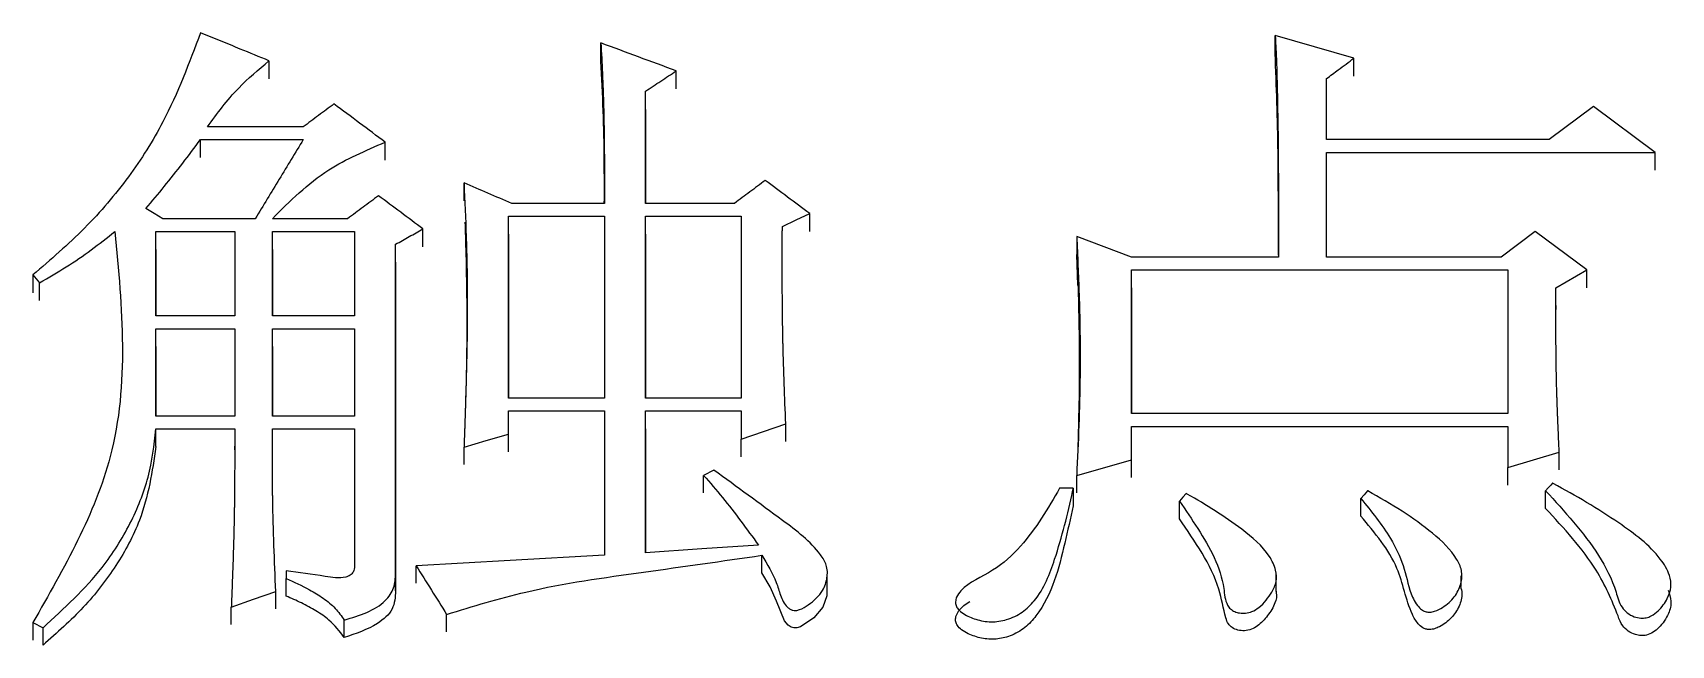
# Model space of a CAD drawing. Header units: millimetres. Extents: x 2028 to 4172, y 863 to 2379.
# Drawn here: x 2533.39 to 2538.57, y 2191.52 to 2193.45 of the extents above; entities that cross this region are included whole.
import ezdxf

# ---------------------------------------------------------------- set-up
doc = ezdxf.new("R2010")
doc.units = ezdxf.units.MM

msp = doc.modelspace()

# ---------------------------------------------------------------- linework, layer by layer
at = {"color": 7, "linetype": 'Continuous', "lineweight": 25}
for p, q in [((2537.5704, 2193.3699), (2537.3216, 2193.4421)), ((2537.3216, 2193.3847), (2537.3216, 2193.4421)), ((2535.1906, 2193.3607), (2535.1906, 2193.4181)), ((2534.1413, 2193.3619), (2534.1413, 2193.3048)), ((2537.5704, 2193.3129), (2537.5704, 2193.3699)), ((2535.4285, 2193.2728), (2535.4285, 2193.3298)), ((2537.4838, 2193.1128), (2537.4838, 2193.3057)), ((2537.4838, 2193.2487), (2537.4838, 2193.3057)), ((2535.3312, 2192.9115), (2535.3312, 2193.2656)), ((2535.3312, 2193.2086), (2535.3312, 2193.2656)), ((2535.3312, 2193.2084), (2535.3312, 2192.9115)), ((2538.3276, 2193.2174), (2538.187, 2193.1128)), ((2538.5223, 2193.0726), (2538.3276, 2193.2174)), ((2534.2495, 2193.1531), (2533.9466, 2193.1531)), ((2533.9249, 2193.1128), (2534.2495, 2193.1128)), ((2533.9249, 2193.0561), (2533.9249, 2193.1128)), ((2534.509, 2193.0481), (2534.509, 2193.1048)), ((2538.187, 2193.1128), (2537.4838, 2193.1128)), ((2537.4838, 2193.0726), (2538.5223, 2193.0726)), ((2537.4838, 2192.742), (2537.4838, 2193.0726)), ((2537.4838, 2193.0159), (2537.4838, 2193.0726)), ((2538.5223, 2193.0159), (2538.5223, 2193.0726)), ((2534.7579, 2192.9194), (2534.7579, 2192.976)), ((2534.8985, 2192.8712), (2535.2014, 2192.8712)), ((2534.8985, 2192.2967), (2534.8985, 2192.8712)), ((2534.8985, 2192.8147), (2534.8985, 2192.8712)), ((2535.2014, 2192.9115), (2534.9093, 2192.9115)), ((2535.2014, 2192.8712), (2535.2014, 2192.2967)), ((2535.6124, 2192.9115), (2535.3312, 2192.9115)), ((2535.3312, 2192.8712), (2535.6341, 2192.8712)), ((2535.3312, 2192.2967), (2535.3312, 2192.8712)), ((2535.3312, 2192.8147), (2535.3312, 2192.8712)), ((2535.6341, 2192.8712), (2535.6341, 2192.2967)), ((2535.8504, 2192.8228), (2535.8504, 2192.8792)), ((2533.7843, 2192.8227), (2534.0331, 2192.8227)), ((2533.7843, 2192.556), (2533.7843, 2192.8227)), ((2533.7843, 2192.7663), (2533.7843, 2192.8227)), ((2534.098, 2192.8631), (2533.806, 2192.8631)), ((2534.0331, 2192.8227), (2534.0331, 2192.556)), ((2534.3901, 2192.8631), (2534.1521, 2192.8631)), ((2534.1521, 2192.8227), (2534.4117, 2192.8227)), ((2534.1521, 2192.556), (2534.1521, 2192.8227)), ((2534.1521, 2192.7663), (2534.1521, 2192.8227)), ((2534.4117, 2192.8227), (2534.4117, 2192.556)), ((2534.6281, 2192.7744), (2534.6281, 2192.8308)), ((2538.1437, 2192.8227), (2538.0355, 2192.742)), ((2538.306, 2192.7016), (2538.1437, 2192.8227)), ((2534.5415, 2191.7431), (2534.5415, 2192.7824)), ((2534.5415, 2192.726), (2534.5415, 2192.7824)), ((2534.8985, 2192.8145), (2534.8985, 2192.2967)), ((2535.3312, 2192.8145), (2535.3312, 2192.2967)), ((2536.8673, 2192.742), (2536.6942, 2192.8066)), ((2536.6942, 2192.8066), (2536.6942, 2192.75)), ((2533.7843, 2192.7661), (2533.7843, 2192.556)), ((2534.1521, 2192.7661), (2534.1521, 2192.556)), ((2534.5415, 2192.7258), (2534.5415, 2191.6879)), ((2536.6982, 2192.6536), (2536.6942, 2192.75)), ((2537.3324, 2192.742), (2536.8673, 2192.742)), ((2538.0355, 2192.742), (2537.4838, 2192.742)), ((2533.3949, 2192.6855), (2533.4165, 2192.6612)), ((2536.8673, 2192.2479), (2536.8673, 2192.7016)), ((2536.8673, 2192.6453), (2536.8673, 2192.7016)), ((2538.0572, 2192.7016), (2538.0572, 2192.2479)), ((2538.2086, 2192.645), (2538.306, 2192.7016)), ((2538.306, 2192.6453), (2538.306, 2192.7016)), ((2533.4165, 2192.605), (2533.4165, 2192.6612)), ((2536.8673, 2192.6451), (2536.8673, 2192.2479)), ((2538.2086, 2192.5886), (2538.2086, 2192.577)), ((2534.0331, 2192.556), (2533.7843, 2192.556)), ((2533.7843, 2192.5155), (2534.0331, 2192.5155)), ((2533.7843, 2192.2398), (2533.7843, 2192.5155)), ((2533.7843, 2192.4595), (2533.7843, 2192.5155)), ((2534.0331, 2192.5155), (2534.0331, 2192.2398)), ((2534.4117, 2192.556), (2534.1521, 2192.556)), ((2534.1521, 2192.5155), (2534.4117, 2192.5155)), ((2534.1521, 2192.2398), (2534.1521, 2192.5155)), ((2534.1521, 2192.4595), (2534.1521, 2192.5155)), ((2534.4117, 2192.5155), (2534.4117, 2192.2398)), ((2533.7843, 2192.4593), (2533.7843, 2192.2398)), ((2534.1521, 2192.4593), (2534.1521, 2192.2398)), ((2535.2014, 2192.2967), (2534.8985, 2192.2967)), ((2534.8985, 2192.2561), (2535.2014, 2192.2561)), ((2534.8985, 2192.183), (2534.8985, 2192.2561)), ((2534.8985, 2192.2003), (2534.8985, 2192.2561)), ((2535.2014, 2192.2561), (2535.2014, 2191.8003)), ((2535.6341, 2192.2967), (2535.3312, 2192.2967)), ((2535.3312, 2192.2561), (2535.6341, 2192.2561)), ((2535.3312, 2191.8084), (2535.3312, 2192.2561)), ((2535.3312, 2192.2003), (2535.3312, 2192.2561)), ((2535.6341, 2192.2561), (2535.6341, 2192.1667)), ((2534.0331, 2192.2398), (2533.7843, 2192.2398)), ((2533.7843, 2192.1992), (2534.0331, 2192.1992)), ((2533.7843, 2192.1436), (2533.7843, 2192.1992)), ((2534.4117, 2192.2398), (2534.1521, 2192.2398)), ((2534.1521, 2192.1992), (2534.4117, 2192.1992)), ((2534.4117, 2192.1992), (2534.4117, 2191.7676)), ((2535.3312, 2192.2002), (2535.3312, 2191.8084)), ((2535.7747, 2192.1598), (2535.7747, 2192.2155)), ((2536.8673, 2192.1017), (2536.8673, 2192.2073)), ((2536.8673, 2192.1517), (2536.8673, 2192.2073)), ((2538.0572, 2192.2073), (2538.0572, 2192.0773)), ((2534.8985, 2192.1273), (2534.8985, 2192.183)), ((2535.6341, 2192.1111), (2535.6341, 2192.1667)), ((2534.7579, 2192.0867), (2534.7579, 2192.1423)), ((2536.6942, 2192.0528), (2536.8673, 2192.1017)), ((2536.8673, 2192.0461), (2536.8673, 2192.1017)), ((2538.0572, 2192.0773), (2538.2194, 2192.1261)), ((2538.2194, 2192.0705), (2538.2194, 2192.1261)), ((2535.5475, 2192.0691), (2535.5151, 2192.0528)), ((2535.5151, 2191.9974), (2535.5151, 2192.0528)), ((2536.6942, 2191.9974), (2536.6942, 2192.0528)), ((2538.0572, 2192.0218), (2538.0572, 2192.0773)), ((2536.6834, 2192.0121), (2536.6402, 2192.0121)), ((2536.6834, 2192.0121), (2536.6834, 2191.9567)), ((2538.1762, 2191.9485), (2538.1762, 2192.0041)), ((2537.0187, 2191.9159), (2537.0187, 2191.9715)), ((2537.5921, 2191.9241), (2537.5921, 2191.9796)), ((2535.699, 2191.745), (2535.699, 2191.8003)), ((2534.1954, 2191.7513), (2534.1954, 2191.7268)), ((2534.5415, 2191.6879), (2534.5415, 2191.7431)), ((2534.6064, 2191.7125), (2534.6064, 2191.7676)), ((2535.9058, 2191.6807), (2535.9058, 2191.7362)), ((2537.3242, 2191.6898), (2537.3242, 2191.7452)), ((2537.9091, 2191.7553), (2537.9091, 2191.7575)), ((2537.9091, 2191.7021), (2537.9091, 2191.7352)), ((2538.5644, 2191.7425), (2538.5644, 2191.7457)), ((2534.1629, 2191.6309), (2534.1629, 2191.686)), ((2534.1954, 2191.6717), (2534.1954, 2191.7268)), ((2534.0223, 2191.582), (2534.0223, 2191.6369)), ((2533.3951, 2191.5878), (2533.4273, 2191.5715)), ((2533.3951, 2191.5878), (2533.3951, 2191.5329)), ((2534.3793, 2191.5412), (2534.3793, 2191.5961)), ((2534.703, 2191.5588), (2534.703, 2191.6138)), ((2533.4273, 2191.5167), (2533.4273, 2191.5715))]:
    msp.add_line(p, q, dxfattribs=at)
at = {"color": 7, "linetype": 'Continuous', "lineweight": 25, "flags": 128}
for points in [[(2533.806, 2192.8631), (2533.7789, 2192.8792), (2533.7519, 2192.8954)], [(2535.7639, 2192.8389), (2535.8072, 2192.8591), (2535.8504, 2192.8792)], [(2533.3949, 2192.6855), (2533.3949, 2192.6645), (2533.3949, 2192.6468), (2533.3949, 2192.629)], [(2536.8673, 2192.7016), (2537.4622, 2192.7016), (2538.0572, 2192.7016)], [(2535.6341, 2192.1667), (2535.7044, 2192.1911), (2535.7747, 2192.2155)], [(2538.0572, 2192.2479), (2537.4622, 2192.2479), (2536.8673, 2192.2479)], [(2536.8673, 2192.2073), (2537.4622, 2192.2073), (2538.0572, 2192.2073)], [(2534.7579, 2192.1423), (2534.8282, 2192.1626), (2534.8985, 2192.183)], [(2537.0403, 2191.9958), (2537.0295, 2191.9837), (2537.0187, 2191.9714)], [(2537.6137, 2192.004), (2537.6028, 2191.9918), (2537.592, 2191.9796)], [(2538.1978, 2192.0285), (2538.1923, 2192.0222), (2538.1843, 2192.0132), (2538.1762, 2192.0041)], [(2535.2014, 2191.8003), (2534.9039, 2191.7839), (2534.6064, 2191.7676)], [(2535.6882, 2191.8329), (2535.5097, 2191.8206), (2535.3312, 2191.8084)], [(2535.9047, 2191.6806), (2535.9048, 2191.6726), (2535.892, 2191.6366), (2535.8639, 2191.6033), (2535.8209, 2191.5747), (2535.8099, 2191.5715), (2535.8006, 2191.5711), (2535.7917, 2191.5735), (2535.7825, 2191.5794), (2535.7705, 2191.5938), (2535.7457, 2191.6559), (2535.7258, 2191.7013), (2535.699, 2191.745), (2535.699, 2191.745)], [(2534.0223, 2191.6369), (2534.0926, 2191.6615), (2534.1629, 2191.686)]]:
    msp.add_lwpolyline(points, dxfattribs=at)
at = {"color": 7, "linetype": 'Continuous', "lineweight": 25}
for points, knots in [([(2533.925, 2193.4501), (2533.8894, 2193.3551), (2533.8305, 2193.1979), (2533.7012, 2192.9924), (2533.5626, 2192.8299), (2533.451, 2192.7338), (2533.3949, 2192.6855)], [0, 0, 0, 0, 0.335049, 0.554128, 0.775717, 1, 1, 1, 1]), ([(2534.1413, 2193.3619), (2534.1112, 2193.3742), (2534.06, 2193.3951), (2533.9879, 2193.4245), (2533.946, 2193.4416), (2533.925, 2193.4501)], [0, 0, 0, 0, 0.4179448, 0.7089724, 1, 1, 1, 1]), ([(2537.3216, 2193.4421), (2537.3219, 2193.437), (2537.3224, 2193.4269), (2537.3231, 2193.4141), (2537.3237, 2193.4014), (2537.3242, 2193.3913), (2537.3248, 2193.3785), (2537.3253, 2193.3684), (2537.3257, 2193.3582), (2537.3261, 2193.348), (2537.3264, 2193.3378), (2537.3269, 2193.32), (2537.3281, 2193.2665), (2537.3296, 2193.1951), (2537.3308, 2193.1134), (2537.331, 2193.0623), (2537.3313, 2193.0265), (2537.3315, 2193.0086), (2537.3315, 2192.9984), (2537.3316, 2192.9882), (2537.3316, 2192.9779), (2537.3317, 2192.9652), (2537.3318, 2192.9549), (2537.3318, 2192.9421), (2537.3319, 2192.9319), (2537.3319, 2192.9217), (2537.332, 2192.9114), (2537.332, 2192.9012), (2537.3321, 2192.8884), (2537.3321, 2192.8782), (2537.3321, 2192.8653), (2537.3322, 2192.8551), (2537.3322, 2192.8449), (2537.3322, 2192.8346), (2537.3322, 2192.8244), (2537.3323, 2192.8141), (2537.3323, 2192.8064), (2537.3323, 2192.8), (2537.3323, 2192.7936), (2537.3323, 2192.7885), (2537.3323, 2192.7821), (2537.3323, 2192.777), (2537.3323, 2192.7706), (2537.3324, 2192.7654), (2537.3324, 2192.7603), (2537.3324, 2192.7529), (2537.3324, 2192.7468), (2537.3324, 2192.742)], [0, 0, 0, 0, 0.021887, 0.043773, 0.054717, 0.076603, 0.087547, 0.109433, 0.120377, 0.13132, 0.153207, 0.16415, 0.207923, 0.383017, 0.470564, 0.558111, 0.601884, 0.623771, 0.634714, 0.645657, 0.667544, 0.678487, 0.700374, 0.711317, 0.733204, 0.744147, 0.755091, 0.776977, 0.787921, 0.809807, 0.820751, 0.842637, 0.853581, 0.864524, 0.886411, 0.897354, 0.908297, 0.919241, 0.924712, 0.935656, 0.941127, 0.952071, 0.957542, 0.968486, 0.973957, 0.979429, 1, 1, 1, 1]), ([(2535.4285, 2193.3298), (2535.3889, 2193.3445), (2535.3096, 2193.374), (2535.2302, 2193.4034), (2535.1906, 2193.4181)], [0, 0, 0, 0, 0.499999, 1, 1, 1, 1]), ([(2535.1906, 2193.4181), (2535.1922, 2193.3863), (2535.1942, 2193.3466), (2535.1961, 2193.3028), (2535.1966, 2193.2889), (2535.197, 2193.279), (2535.1975, 2193.265), (2535.1981, 2193.2491), (2535.1986, 2193.2332), (2535.1991, 2193.2173), (2535.1995, 2193.2013), (2535.1998, 2193.1854), (2535.2001, 2193.1695), (2535.2004, 2193.1535), (2535.2006, 2193.1376), (2535.2008, 2193.1256), (2535.2009, 2193.1137), (2535.2011, 2193.1017), (2535.2012, 2193.0897), (2535.2012, 2193.0798), (2535.2013, 2193.0718), (2535.2013, 2193.0658), (2535.2014, 2193.0578), (2535.2014, 2193.0499), (2535.2014, 2193.0419), (2535.2014, 2193.0339), (2535.2015, 2193.0259), (2535.2015, 2193.0179), (2535.2015, 2193.0099), (2535.2015, 2193.002), (2535.2015, 2192.994), (2535.2015, 2192.986), (2535.2015, 2192.978), (2535.2015, 2192.97), (2535.2015, 2192.962), (2535.2015, 2192.954), (2535.2015, 2192.9461), (2535.2014, 2192.9381), (2535.2014, 2192.9301), (2535.2014, 2192.9205), (2535.2014, 2192.915), (2535.2014, 2192.9115)], [0, 0, 0, 0, 0.188751, 0.235938, 0.259532, 0.271329, 0.294923, 0.342111, 0.365705, 0.389298, 0.436486, 0.46008, 0.483674, 0.530861, 0.554455, 0.578049, 0.601643, 0.625237, 0.648831, 0.672424, 0.684221, 0.696018, 0.707815, 0.731409, 0.743206, 0.755003, 0.778597, 0.790394, 0.80219, 0.825784, 0.837581, 0.849378, 0.872972, 0.884769, 0.896566, 0.92016, 0.931957, 0.943753, 0.967347, 0.979144, 1, 1, 1, 1]), ([(2533.9466, 2193.1531), (2533.9776, 2193.1952), (2534.0332, 2193.2708), (2534.1082, 2193.334), (2534.1413, 2193.3619)], [0, 0, 0, 0, 0.557716, 1, 1, 1, 1]), ([(2535.2013, 2192.9115), (2535.2014, 2192.9565), (2535.2015, 2193.054), (2535.1985, 2193.2038), (2535.1932, 2193.3084), (2535.1906, 2193.3607)], [0, 0, 0, 0, 0.2996179, 0.6497397, 1, 1, 1, 1]), ([(2537.3322, 2192.7476), (2537.3321, 2192.8089), (2537.332, 2192.8796), (2537.3312, 2192.9881), (2537.3306, 2193.1395), (2537.3254, 2193.281), (2537.3216, 2193.3847)], [0, 0, 0, 0, 0.287541, 0.332064, 0.510157, 1, 1, 1, 1]), ([(2537.4838, 2193.3057), (2537.4962, 2193.3149), (2537.5168, 2193.3302), (2537.5456, 2193.3516), (2537.5621, 2193.3638), (2537.5704, 2193.3699)], [0, 0, 0, 0, 0.428366, 0.714182, 1, 1, 1, 1]), ([(2535.3312, 2193.2656), (2535.3474, 2193.2763), (2535.3799, 2193.2977), (2535.4123, 2193.3191), (2535.4285, 2193.3298)], [0, 0, 0, 0, 0.500001, 1, 1, 1, 1]), ([(2534.3468, 2193.2254), (2534.3306, 2193.2134), (2534.2981, 2193.1892), (2534.2657, 2193.1651), (2534.2495, 2193.1531)], [0, 0, 0, 0, 0.499999, 1, 1, 1, 1]), ([(2534.509, 2193.1048), (2534.482, 2193.1249), (2534.4279, 2193.1652), (2534.3739, 2193.2053), (2534.3468, 2193.2254)], [0, 0, 0, 0, 0.499999, 1, 1, 1, 1]), ([(2533.7519, 2192.8954), (2533.7716, 2192.9184), (2533.8118, 2192.9654), (2533.8692, 2193.0382), (2533.9063, 2193.0879), (2533.9249, 2193.1128)], [0, 0, 0, 0, 0.325438, 0.662606, 1, 1, 1, 1]), ([(2534.2495, 2193.1128), (2534.2242, 2193.0713), (2534.1737, 2192.9881), (2534.1233, 2192.9048), (2534.098, 2192.8631)], [0, 0, 0, 0, 0.5, 1, 1, 1, 1]), ([(2534.1521, 2192.8631), (2534.2076, 2192.9187), (2534.3077, 2193.0189), (2534.447, 2193.0783), (2534.509, 2193.1048)], [0, 0, 0, 0, 0.5548825, 1, 1, 1, 1]), ([(2534.7579, 2192.976), (2534.7603, 2192.9194), (2534.7629, 2192.8594), (2534.765, 2192.7975), (2534.7652, 2192.7904), (2534.7654, 2192.7851), (2534.7656, 2192.778), (2534.7658, 2192.7709), (2534.766, 2192.7638), (2534.7661, 2192.7585), (2534.7663, 2192.7514), (2534.7665, 2192.7444), (2534.7667, 2192.7373), (2534.7668, 2192.732), (2534.7669, 2192.7266), (2534.767, 2192.7196), (2534.7672, 2192.7125), (2534.7673, 2192.7054), (2534.7674, 2192.7001), (2534.7675, 2192.693), (2534.7676, 2192.6859), (2534.7677, 2192.6788), (2534.7678, 2192.6735), (2534.7679, 2192.6629), (2534.7683, 2192.6256), (2534.7683, 2192.5884), (2534.7682, 2192.5564), (2534.7681, 2192.5511), (2534.7681, 2192.544), (2534.768, 2192.5369), (2534.768, 2192.5298), (2534.7679, 2192.5245), (2534.7678, 2192.5174), (2534.7678, 2192.5103), (2534.7677, 2192.5032), (2534.7676, 2192.4979), (2534.7675, 2192.4925), (2534.7674, 2192.4854), (2534.7673, 2192.4783), (2534.7672, 2192.4712), (2534.7671, 2192.4659), (2534.767, 2192.4588), (2534.7669, 2192.4517), (2534.7667, 2192.4446), (2534.7666, 2192.4392), (2534.7665, 2192.4339), (2534.7664, 2192.4268), (2534.7662, 2192.4197), (2534.7661, 2192.4126), (2534.7659, 2192.4073), (2534.7658, 2192.4001), (2534.7656, 2192.393), (2534.7654, 2192.3859), (2534.7653, 2192.3806), (2534.7651, 2192.3735), (2534.7649, 2192.3664), (2534.7647, 2192.3593), (2534.7646, 2192.3539), (2534.7645, 2192.3486), (2534.7643, 2192.3415), (2534.7641, 2192.3344), (2534.7639, 2192.3272), (2534.7637, 2192.3219), (2534.7635, 2192.3148), (2534.7633, 2192.3077), (2534.7631, 2192.3006), (2534.7629, 2192.2952), (2534.7628, 2192.2899), (2534.7625, 2192.2828), (2534.7623, 2192.2757), (2534.7621, 2192.2685), (2534.7619, 2192.2632), (2534.7617, 2192.2561), (2534.7615, 2192.249), (2534.7612, 2192.2418), (2534.7611, 2192.2365), (2534.7609, 2192.2312), (2534.7607, 2192.224), (2534.7604, 2192.2169), (2534.7602, 2192.2098), (2534.76, 2192.2045), (2534.7598, 2192.1973), (2534.7595, 2192.1902), (2534.7593, 2192.1831), (2534.7591, 2192.1777), (2534.7589, 2192.1724), (2534.7587, 2192.1653), (2534.7584, 2192.1582), (2534.7581, 2192.1499), (2534.758, 2192.1452), (2534.7579, 2192.1423)], [0, 0, 0, 0, 0.204304, 0.217073, 0.223457, 0.229841, 0.236226, 0.248995, 0.255379, 0.261764, 0.268148, 0.280917, 0.287302, 0.293686, 0.300071, 0.306455, 0.319224, 0.325609, 0.331993, 0.338378, 0.351147, 0.357531, 0.363915, 0.3703, 0.395838, 0.497991, 0.504375, 0.51076, 0.517144, 0.529913, 0.536298, 0.542682, 0.549067, 0.561836, 0.56822, 0.574605, 0.580989, 0.587374, 0.600143, 0.606527, 0.612912, 0.619296, 0.632065, 0.638449, 0.644834, 0.651218, 0.657603, 0.670372, 0.676756, 0.683141, 0.689525, 0.702294, 0.708679, 0.715063, 0.721448, 0.734217, 0.740601, 0.746986, 0.75337, 0.759755, 0.772523, 0.778908, 0.785292, 0.791677, 0.804446, 0.81083, 0.817215, 0.823599, 0.829984, 0.842753, 0.849137, 0.855522, 0.861906, 0.874675, 0.88106, 0.887444, 0.893828, 0.900213, 0.912982, 0.919366, 0.925751, 0.932135, 0.944904, 0.951289, 0.957673, 0.964058, 0.970442, 0.983211, 0.989596, 1, 1, 1, 1]), ([(2535.7098, 2192.984), (2535.6936, 2192.9719), (2535.6611, 2192.9478), (2535.6287, 2192.9236), (2535.6124, 2192.9115)], [0, 0, 0, 0, 0.5, 1, 1, 1, 1]), ([(2535.8504, 2192.8792), (2535.827, 2192.8967), (2535.7801, 2192.9316), (2535.7332, 2192.9666), (2535.7098, 2192.984)], [0, 0, 0, 0, 0.4999991, 1, 1, 1, 1]), ([(2534.4874, 2192.9357), (2534.4712, 2192.9236), (2534.4388, 2192.8994), (2534.4063, 2192.8752), (2534.3901, 2192.8631)], [0, 0, 0, 0, 0.499999, 1, 1, 1, 1]), ([(2534.6281, 2192.8308), (2534.6046, 2192.8483), (2534.5578, 2192.8833), (2534.5109, 2192.9182), (2534.4874, 2192.9357)], [0, 0, 0, 0, 0.499999, 1, 1, 1, 1]), ([(2533.6546, 2192.8227), (2533.6772, 2192.5818), (2533.7177, 2192.1514), (2533.4937, 2191.7601), (2533.3951, 2191.5878)], [0, 0, 0, 0, 0.559704, 1, 1, 1, 1]), ([(2533.4165, 2192.6612), (2533.4449, 2192.6774), (2533.5014, 2192.7097), (2533.5803, 2192.7643), (2533.6298, 2192.8033), (2533.6545, 2192.8228)], [0, 0, 0, 0, 0.33532, 0.667027, 1, 1, 1, 1]), ([(2534.5415, 2192.7824), (2534.556, 2192.7905), (2534.5848, 2192.8066), (2534.6136, 2192.8227), (2534.6281, 2192.8308)], [0, 0, 0, 0, 0.499999, 1, 1, 1, 1]), ([(2534.7607, 2192.8524), (2534.7608, 2192.8504), (2534.761, 2192.8456), (2534.7633, 2192.7772), (2534.7672, 2192.6145), (2534.7662, 2192.4251), (2534.764, 2192.3388), (2534.7629, 2192.2961)], [0, 0, 0, 0, 0.027194, 0.065937, 0.481469, 0.743424, 1, 1, 1, 1]), ([(2535.7747, 2192.2155), (2535.7713, 2192.2992), (2535.7677, 2192.3881), (2535.7657, 2192.4822), (2535.7654, 2192.4978), (2535.765, 2192.5187), (2535.7647, 2192.5396), (2535.7645, 2192.5605), (2535.7643, 2192.5761), (2535.7641, 2192.597), (2535.7639, 2192.6179), (2535.7638, 2192.6387), (2535.7638, 2192.6518), (2535.7637, 2192.6622), (2535.7637, 2192.67), (2535.7637, 2192.6779), (2535.7637, 2192.6883), (2535.7637, 2192.6987), (2535.7637, 2192.7091), (2535.7637, 2192.7169), (2535.7637, 2192.7274), (2535.7637, 2192.7378), (2535.7637, 2192.7482), (2535.7637, 2192.756), (2535.7637, 2192.7664), (2535.7637, 2192.7769), (2535.7638, 2192.7873), (2535.7638, 2192.7951), (2535.7638, 2192.8016), (2535.7638, 2192.8081), (2535.7638, 2192.8133), (2535.7638, 2192.8185), (2535.7638, 2192.8224), (2535.7639, 2192.8263), (2535.7639, 2192.8318), (2535.7639, 2192.836), (2535.7639, 2192.8389)], [0, 0, 0, 0, 0.401959, 0.427081, 0.452203, 0.477325, 0.527569, 0.552691, 0.577813, 0.602935, 0.653179, 0.678301, 0.703423, 0.715984, 0.728545, 0.741106, 0.753667, 0.778789, 0.791351, 0.803912, 0.816473, 0.841595, 0.854156, 0.866717, 0.879278, 0.9044, 0.916961, 0.929522, 0.942083, 0.948363, 0.960924, 0.967205, 0.973485, 0.979766, 0.986046, 1, 1, 1, 1]), ([(2536.6942, 2192.8066), (2536.697, 2192.7454), (2536.7001, 2192.6764), (2536.7029, 2192.5921), (2536.7048, 2192.5076), (2536.7065, 2192.3255), (2536.699, 2192.1584), (2536.6942, 2192.0528)], [0, 0, 0, 0, 0.2447343, 0.2753248, 0.336506, 0.5812465, 1, 1, 1, 1]), ([(2536.6981, 2192.6574), (2536.7005, 2192.5671), (2536.7042, 2192.4318), (2536.7007, 2192.2487), (2536.6984, 2192.1633), (2536.6973, 2192.1269), (2536.6968, 2192.1139), (2536.6967, 2192.11), (2536.6966, 2192.108), (2536.6966, 2192.1079), (2536.6966, 2192.1079)], [0, 0, 0, 0, 0.5236705, 0.7849607, 0.9023825, 0.9678763, 0.9815328, 0.9879517, 0.99428, 1, 1, 1, 1]), ([(2538.2194, 2192.1261), (2538.2188, 2192.1403), (2538.2177, 2192.1616), (2538.2167, 2192.1847), (2538.2161, 2192.1972), (2538.2158, 2192.2043), (2538.2154, 2192.2132), (2538.2151, 2192.2203), (2538.2147, 2192.2291), (2538.2145, 2192.2363), (2538.2141, 2192.2451), (2538.2138, 2192.2522), (2538.2135, 2192.2611), (2538.2132, 2192.2682), (2538.2129, 2192.2771), (2538.2126, 2192.286), (2538.2123, 2192.2949), (2538.212, 2192.3037), (2538.2117, 2192.3126), (2538.2114, 2192.3233), (2538.2111, 2192.3339), (2538.2109, 2192.3428), (2538.2107, 2192.3517), (2538.2104, 2192.3641), (2538.2101, 2192.3783), (2538.2099, 2192.3907), (2538.2098, 2192.3996), (2538.2096, 2192.4067), (2538.2095, 2192.4156), (2538.2094, 2192.4227), (2538.2093, 2192.4315), (2538.2092, 2192.4386), (2538.2091, 2192.4475), (2538.2091, 2192.4564), (2538.209, 2192.4652), (2538.2089, 2192.4741), (2538.2089, 2192.4812), (2538.2088, 2192.4901), (2538.2088, 2192.4971), (2538.2087, 2192.506), (2538.2087, 2192.5131), (2538.2087, 2192.522), (2538.2086, 2192.529), (2538.2086, 2192.5379), (2538.2086, 2192.545), (2538.2086, 2192.5539), (2538.2086, 2192.5609), (2538.2086, 2192.5698), (2538.2086, 2192.5769), (2538.2086, 2192.5857), (2538.2086, 2192.5928), (2538.2086, 2192.6017), (2538.2086, 2192.6088), (2538.2086, 2192.6176), (2538.2086, 2192.6247), (2538.2086, 2192.6344), (2538.2086, 2192.6406), (2538.2086, 2192.645)], [0, 0, 0, 0, 0.082056, 0.123084, 0.133341, 0.153855, 0.164112, 0.184626, 0.194883, 0.215397, 0.225654, 0.246168, 0.256425, 0.276939, 0.287196, 0.30771, 0.328224, 0.338481, 0.358995, 0.379509, 0.400023, 0.420537, 0.430794, 0.451308, 0.492336, 0.51285, 0.523107, 0.543621, 0.553878, 0.574392, 0.584649, 0.605163, 0.61542, 0.635934, 0.656448, 0.666705, 0.687219, 0.697476, 0.71799, 0.728247, 0.748761, 0.759018, 0.779532, 0.789789, 0.810303, 0.82056, 0.841074, 0.851331, 0.871845, 0.882102, 0.902616, 0.912873, 0.933387, 0.943644, 0.964158, 0.974415, 1, 1, 1, 1]), ([(2533.4273, 2191.5715), (2533.4939, 2191.6326), (2533.6027, 2191.7326), (2533.706, 2191.8985), (2533.7661, 2192.046), (2533.7782, 2192.1483), (2533.7843, 2192.1992)], [0, 0, 0, 0, 0.345958, 0.566155, 0.783835, 1, 1, 1, 1]), ([(2534.0331, 2192.1992), (2534.0331, 2192.1974), (2534.0331, 2192.1938), (2534.0331, 2192.1885), (2534.0331, 2192.1831), (2534.0331, 2192.1786), (2534.0331, 2192.1724), (2534.0331, 2192.1661), (2534.0331, 2192.1571), (2534.0331, 2192.15), (2534.0331, 2192.141), (2534.0331, 2192.1321), (2534.0331, 2192.1231), (2534.0331, 2192.1142), (2534.0331, 2192.1052), (2534.0331, 2192.0962), (2534.033, 2192.0873), (2534.033, 2192.0801), (2534.033, 2192.0712), (2534.0329, 2192.0622), (2534.0329, 2192.0532), (2534.0329, 2192.0443), (2534.0328, 2192.0353), (2534.0327, 2192.0263), (2534.0327, 2192.0174), (2534.0326, 2192.0084), (2534.0325, 2191.9994), (2534.0324, 2191.9905), (2534.0324, 2191.9833), (2534.0322, 2191.9743), (2534.0321, 2191.9654), (2534.032, 2191.9564), (2534.0319, 2191.9474), (2534.0317, 2191.9385), (2534.0316, 2191.9295), (2534.0314, 2191.9205), (2534.0313, 2191.9133), (2534.0311, 2191.9044), (2534.0309, 2191.8954), (2534.0307, 2191.8864), (2534.0305, 2191.8774), (2534.0303, 2191.8685), (2534.0301, 2191.8595), (2534.0298, 2191.8505), (2534.0296, 2191.8415), (2534.0293, 2191.8325), (2534.029, 2191.8236), (2534.0288, 2191.8164), (2534.0285, 2191.8074), (2534.0283, 2191.7984), (2534.028, 2191.7894), (2534.0277, 2191.7804), (2534.0274, 2191.7715), (2534.027, 2191.7625), (2534.0267, 2191.7535), (2534.0265, 2191.7463), (2534.0261, 2191.7373), (2534.0258, 2191.7283), (2534.0254, 2191.7175), (2534.0251, 2191.7085), (2534.0247, 2191.6996), (2534.0245, 2191.6924), (2534.0241, 2191.6834), (2534.0238, 2191.6744), (2534.0234, 2191.6654), (2534.0231, 2191.6564), (2534.0227, 2191.6476), (2534.0224, 2191.6405), (2534.0223, 2191.6369)], [0, 0, 0, 0, 0.009575, 0.019151, 0.028726, 0.038301, 0.043088, 0.062238, 0.071814, 0.090964, 0.100539, 0.119689, 0.138839, 0.148414, 0.167565, 0.186715, 0.19629, 0.21544, 0.225015, 0.244165, 0.263315, 0.272891, 0.292041, 0.311191, 0.320766, 0.339916, 0.359066, 0.368641, 0.387792, 0.397367, 0.416517, 0.435667, 0.445242, 0.464392, 0.483543, 0.493118, 0.512268, 0.521843, 0.540993, 0.560143, 0.569718, 0.588869, 0.608019, 0.617594, 0.636744, 0.655894, 0.665469, 0.68462, 0.694195, 0.713345, 0.732495, 0.74207, 0.76122, 0.780371, 0.789946, 0.809096, 0.818671, 0.837821, 0.856971, 0.876121, 0.885697, 0.904847, 0.914422, 0.933572, 0.952722, 0.962297, 0.981149, 1, 1, 1, 1]), ([(2534.1629, 2191.686), (2534.1588, 2191.7829), (2534.1545, 2191.8846), (2534.1531, 2191.9883), (2534.153, 2191.9976), (2534.1529, 2192.0045), (2534.1529, 2192.0115), (2534.1528, 2192.0185), (2534.1527, 2192.0277), (2534.1526, 2192.037), (2534.1526, 2192.0463), (2534.1525, 2192.0532), (2534.1525, 2192.0602), (2534.1524, 2192.0672), (2534.1524, 2192.0741), (2534.1524, 2192.0834), (2534.1523, 2192.0927), (2534.1523, 2192.1019), (2534.1523, 2192.1089), (2534.1522, 2192.1158), (2534.1522, 2192.1228), (2534.1522, 2192.1297), (2534.1522, 2192.139), (2534.1522, 2192.1483), (2534.1522, 2192.1575), (2534.1521, 2192.1645), (2534.1521, 2192.1714), (2534.1521, 2192.1784), (2534.1521, 2192.1876), (2534.1521, 2192.1946), (2534.1521, 2192.1992)], [0, 0, 0, 0, 0.565918, 0.593048, 0.606612, 0.620177, 0.633741, 0.647306, 0.66087, 0.688, 0.701564, 0.715129, 0.728693, 0.742258, 0.755822, 0.769387, 0.796516, 0.810081, 0.823645, 0.83721, 0.850774, 0.864339, 0.877904, 0.905033, 0.918597, 0.932162, 0.945726, 0.959291, 0.972856, 1, 1, 1, 1]), ([(2534.0331, 2192.1332), (2534.0331, 2192.1346), (2534.0331, 2192.1387), (2534.0331, 2192.1428), (2534.0331, 2192.1454)], [0, 0, 0, 0, 0.353663, 1, 1, 1, 1]), ([(2533.7843, 2192.1434), (2533.7724, 2192.0647), (2533.7526, 2191.9344), (2533.6612, 2191.766), (2533.5588, 2191.6326), (2533.4714, 2191.5554), (2533.4273, 2191.5166)], [0, 0, 0, 0, 0.334037, 0.553007, 0.774908, 1, 1, 1, 1]), ([(2535.5151, 2192.0528), (2535.5352, 2192.0296), (2535.5761, 2191.9825), (2535.6332, 2191.9087), (2535.6698, 2191.8582), (2535.6882, 2191.8329)], [0, 0, 0, 0, 0.32693, 0.663295, 1, 1, 1, 1]), ([(2535.699, 2191.8003), (2535.7163, 2191.7723), (2535.7412, 2191.7318), (2535.7569, 2191.6744), (2535.7705, 2191.6443), (2535.7875, 2191.6302), (2535.7967, 2191.6263), (2535.8073, 2191.6256), (2535.8251, 2191.6303), (2535.8566, 2191.6497), (2535.8914, 2191.6826), (2535.9074, 2191.7285), (2535.9065, 2191.7689), (2535.8639, 2191.8362), (2535.7363, 2191.9321), (2535.6197, 2192.0167), (2535.5475, 2192.0691)], [0, 0, 0, 0, 0.1163694, 0.168042, 0.220216, 0.2320255, 0.2417044, 0.2514329, 0.2643518, 0.2983395, 0.3719931, 0.4226498, 0.4733244, 0.5179752, 0.7012967, 1, 1, 1, 1]), ([(2536.6402, 2192.0121), (2536.6034, 2191.9487), (2536.5481, 2191.8535), (2536.4342, 2191.7477), (2536.3449, 2191.7129), (2536.3149, 2191.6712), (2536.3105, 2191.6547), (2536.3122, 2191.6415), (2536.3205, 2191.628), (2536.3409, 2191.6117), (2536.3762, 2191.5964), (2536.4238, 2191.5877), (2536.476, 2191.5955), (2536.524, 2191.6194), (2536.5862, 2191.6802), (2536.6364, 2191.8135), (2536.6669, 2191.9335), (2536.6827, 2192.0088), (2536.6834, 2192.0121)], [0, 0, 0, 0, 0.1930812, 0.2901568, 0.3867544, 0.4079782, 0.4214469, 0.4325975, 0.4437544, 0.4622043, 0.496546, 0.5338287, 0.5720704, 0.6152668, 0.6592885, 0.7890274, 0.9907551, 1, 1, 1, 1]), ([(2537.0187, 2191.9714), (2537.0385, 2191.9427), (2537.098, 2191.856), (2537.1583, 2191.7465), (2537.1627, 2191.6546), (2537.1794, 2191.6306), (2537.1931, 2191.6222), (2537.2097, 2191.6174), (2537.2286, 2191.6167), (2537.2505, 2191.6221), (2537.282, 2191.6431), (2537.3082, 2191.6762), (2537.3272, 2191.7173), (2537.3242, 2191.7575), (2537.2952, 2191.8187), (2537.1969, 2191.9011), (2537.1026, 2191.9604), (2537.0415, 2191.9952), (2537.0403, 2191.9958)], [0, 0, 0, 0, 0.107766, 0.324959, 0.382514, 0.397632, 0.412828, 0.427374, 0.444539, 0.463227, 0.487605, 0.551575, 0.589695, 0.627994, 0.678884, 0.799951, 0.99622, 1, 1, 1, 1]), ([(2537.5921, 2191.9796), (2537.6256, 2191.9387), (2537.6797, 2191.8725), (2537.7304, 2191.769), (2537.7431, 2191.6934), (2537.7659, 2191.6448), (2537.7857, 2191.6274), (2537.798, 2191.6216), (2537.8115, 2191.6203), (2537.8301, 2191.6243), (2537.8584, 2191.6391), (2537.8901, 2191.6674), (2537.9104, 2191.7091), (2537.914, 2191.7517), (2537.8861, 2191.8097), (2537.82, 2191.8725), (2537.7225, 2191.9416), (2537.6509, 2191.9831), (2537.6139, 2192.0039), (2537.6137, 2192.004)], [0, 0, 0, 0, 0.157954, 0.255242, 0.35249, 0.401724, 0.417192, 0.427834, 0.438557, 0.45242, 0.478029, 0.52635, 0.573066, 0.619079, 0.658607, 0.768684, 0.881292, 0.999134, 1, 1, 1, 1]), ([(2538.1763, 2192.0041), (2538.206, 2191.9716), (2538.2957, 2191.8735), (2538.3842, 2191.7506), (2538.4096, 2191.6436), (2538.4332, 2191.6179), (2538.4542, 2191.6062), (2538.4754, 2191.6013), (2538.4942, 2191.6023), (2538.5138, 2191.6097), (2538.539, 2191.6295), (2538.5613, 2191.6608), (2538.5751, 2191.7), (2538.5685, 2191.7442), (2538.5217, 2191.82), (2538.3925, 2191.9175), (2538.2709, 2191.989), (2538.1986, 2192.0281), (2538.1978, 2192.0285)], [0, 0, 0, 0, 0.113222, 0.341327, 0.387566, 0.408095, 0.428648, 0.444625, 0.457844, 0.471063, 0.493511, 0.536211, 0.570053, 0.604097, 0.65629, 0.801568, 0.997978, 1, 1, 1, 1]), ([(2536.6834, 2191.9566), (2536.6745, 2191.9175), (2536.648, 2191.7997), (2536.6135, 2191.6617), (2536.5327, 2191.5705), (2536.4879, 2191.5453), (2536.4396, 2191.5335), (2536.3931, 2191.537), (2536.3564, 2191.5492), (2536.331, 2191.5639), (2536.3172, 2191.5769), (2536.3111, 2191.5902), (2536.3111, 2191.6045), (2536.3187, 2191.6229), (2536.3343, 2191.6413), (2536.35, 2191.6507), (2536.3566, 2191.6546)], [0, 0, 0, 0, 0.1718036, 0.5173011, 0.5845484, 0.6519699, 0.7065183, 0.7611844, 0.8156518, 0.8460406, 0.8711504, 0.8885915, 0.9060311, 0.9312879, 0.9710383, 1, 1, 1, 1]), ([(2538.5638, 2191.6901), (2538.5677, 2191.6787), (2538.5761, 2191.6546), (2538.5653, 2191.6118), (2538.5429, 2191.5787), (2538.5168, 2191.5567), (2538.4971, 2191.5475), (2538.477, 2191.5462), (2538.4569, 2191.5503), (2538.4366, 2191.5605), (2538.4158, 2191.5802), (2538.3904, 2191.6483), (2538.348, 2191.7441), (2538.2628, 2191.8547), (2538.2052, 2191.9171), (2538.1763, 2191.9485)], [0, 0, 0, 0, 0.0525499, 0.1115908, 0.1908537, 0.2206401, 0.2507381, 0.2728604, 0.2948678, 0.3274703, 0.3604468, 0.4106919, 0.6441261, 0.8211264, 1, 1, 1, 1]), ([(2537.323, 2191.6895), (2537.3238, 2191.6871), (2537.3277, 2191.6742), (2537.3217, 2191.6451), (2537.2989, 2191.6103), (2537.2736, 2191.5814), (2537.247, 2191.5657), (2537.225, 2191.5612), (2537.2035, 2191.5633), (2537.1854, 2191.5707), (2537.1716, 2191.5846), (2537.1578, 2191.6262), (2537.1463, 2191.7039), (2537.0923, 2191.8091), (2537.0434, 2191.8801), (2537.0187, 2191.9159)], [0, 0, 0, 0, 0.012913, 0.06939, 0.147433, 0.220659, 0.253871, 0.287424, 0.316964, 0.346986, 0.37308, 0.408413, 0.569926, 0.783056, 1, 1, 1, 1]), ([(2537.9074, 2191.7017), (2537.9092, 2191.6947), (2537.9147, 2191.674), (2537.9044, 2191.6385), (2537.8802, 2191.6015), (2537.8504, 2191.579), (2537.8257, 2191.5682), (2537.8107, 2191.5651), (2537.7974, 2191.5669), (2537.7849, 2191.5728), (2537.7684, 2191.5878), (2537.735, 2191.6497), (2537.7221, 2191.7438), (2537.6581, 2191.8458), (2537.6142, 2191.8978), (2537.5921, 2191.9241)], [0, 0, 0, 0, 0.036468, 0.10746, 0.17993, 0.250304, 0.274435, 0.298772, 0.314747, 0.330684, 0.359233, 0.416925, 0.673858, 0.835309, 1, 1, 1, 1]), ([(2534.703, 2191.6138), (2534.7858, 2191.6392), (2534.9875, 2191.701), (2535.3254, 2191.7468), (2535.5744, 2191.7825), (2535.699, 2191.8003)], [0, 0, 0, 0, 0.258422, 0.628983, 1, 1, 1, 1]), ([(2534.4117, 2191.7676), (2534.4114, 2191.7605), (2534.411, 2191.7491), (2534.3985, 2191.7366), (2534.3688, 2191.7251), (2534.2977, 2191.7379), (2534.236, 2191.746), (2534.1954, 2191.7513)], [0, 0, 0, 0, 0.100185, 0.161773, 0.226321, 0.490481, 1, 1, 1, 1]), ([(2534.3793, 2191.5961), (2534.4281, 2191.6108), (2534.4952, 2191.6311), (2534.5392, 2191.697), (2534.5408, 2191.7278), (2534.5415, 2191.7431)], [0, 0, 0, 0, 0.574728, 0.788861, 1, 1, 1, 1]), ([(2534.6064, 2191.7676), (2534.6225, 2191.742), (2534.6547, 2191.6907), (2534.6869, 2191.6394), (2534.703, 2191.6138)], [0, 0, 0, 0, 0.499999, 1, 1, 1, 1]), ([(2534.1954, 2191.7268), (2534.2206, 2191.7158), (2534.2618, 2191.6977), (2534.3135, 2191.6656), (2534.3524, 2191.6343), (2534.3704, 2191.6087), (2534.3793, 2191.5961)], [0, 0, 0, 0, 0.346429, 0.567932, 0.786121, 1, 1, 1, 1]), ([(2534.5415, 2191.6879), (2534.5404, 2191.6681), (2534.5381, 2191.6279), (2534.4748, 2191.5723), (2534.4159, 2191.5531), (2534.3793, 2191.541)], [0, 0, 0, 0, 0.268471, 0.544159, 1, 1, 1, 1]), ([(2534.3793, 2191.541), (2534.3645, 2191.5603), (2534.3399, 2191.5922), (2534.2901, 2191.6256), (2534.2444, 2191.6507), (2534.2118, 2191.6646), (2534.1954, 2191.6716)], [0, 0, 0, 0, 0.331664, 0.551929, 0.775056, 1, 1, 1, 1])]:
    msp.add_open_spline(points, degree=3, knots=knots, dxfattribs=at)
msp.add_open_spline([(2534.9093, 2192.9115), (2534.8841, 2192.9222), (2534.8336, 2192.9437), (2534.7831, 2192.9652), (2534.7579, 2192.976)], degree=3, dxfattribs=at)

doc.saveas('drawing.dxf')
